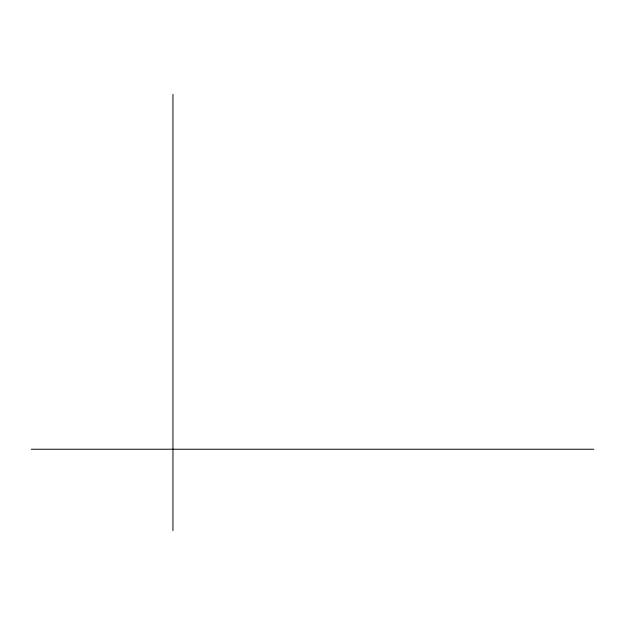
<?xml version="1.0" encoding="UTF-8"?>
<svg xmlns="http://www.w3.org/2000/svg" width="625" height="625" viewBox="0 0 625 625"><rect width="100%" height="100%" fill="white"/><g stroke="black" fill="none" stroke-linecap="round" stroke-linejoin="round"><path stroke-width="0.94" d="M31.25 449.234L593.75 449.234M172.953 94.383L172.953 530.617"/></g></svg>
